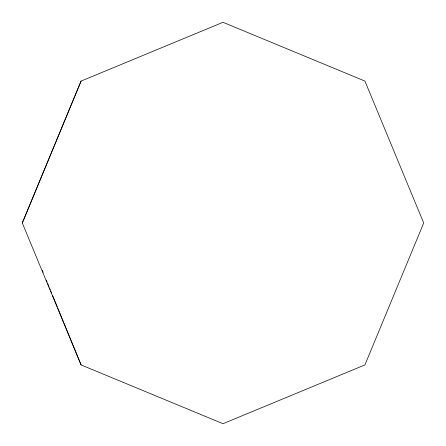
<?xml version="1.0" encoding="UTF-8"?>
<svg xmlns="http://www.w3.org/2000/svg" width="446" height="446" viewBox="0 0 446 446"><rect width="100%" height="100%" fill="white"/><g stroke="black" fill="none" stroke-linecap="round" stroke-linejoin="round"><path stroke-width="0.67" d="M22.3 223L81.083 81.083L223 22.3L364.917 81.083L423.7 223L364.917 364.917L223 423.7L81.083 364.917L22.3 223L81.083 81.083M42.37 270.404L43.162 272.333M46.317 280.049L47.109 281.978M47.638 283.26L48.954 286.477M49.478 287.765L50.27 289.694M50.799 290.976L51.585 292.905M52.639 295.475L57.383 307.049M57.908 308.337L81.083 364.917"/></g></svg>
